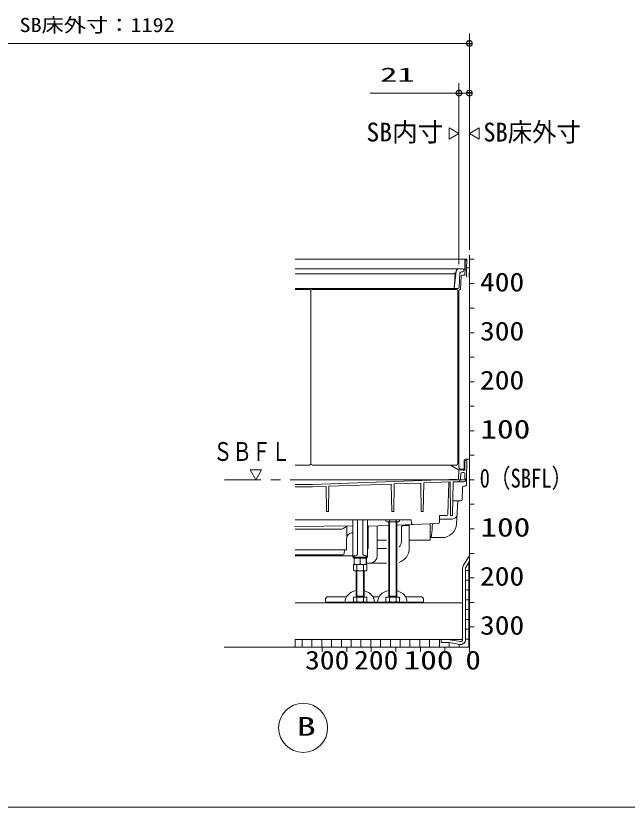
# Model space of a CAD drawing. Units: millimetres on the paper. Extents: x -305 to 305, y -152 to 152.
# Drawn here: x -196.2 to -133.9, y -59.6 to 21 of the extents above; entities that cross this region are included whole.
import ezdxf
from ezdxf.enums import TextEntityAlignment as Align

# ---------------------------------------------------------------- set-up
doc = ezdxf.new("R2010")
doc.units = ezdxf.units.MM
doc.linetypes.add('LONG_CHAIN', pattern=[21, 18, -1, 1, -1])
doc.layers.add('0-0_PV', color=7, linetype='Continuous', lineweight=9)
doc.layers.add('0-1_0', color=7, linetype='Continuous', lineweight=9)
doc.styles.add('ＭＳ ゴシック', font='')
doc.styles.get('ＭＳ ゴシック').set_extended_font_data('MS Gothic')

# ---------------------------------------------------------------- blocks, each defined once
blk = doc.blocks.new('_DOTSMALL')
at = {"layer": '0-1_0'}
for p, q in [((0.0746, 0.1), (-0.0746, 0.1)), ((0.1223, -0.0248), (-0.1223, -0.0248))]:
    blk.add_line(p, q, dxfattribs=at)
for points in [[(0.125, 0), (0.124, 0.0157), (0.1211, 0.0311), (0.1162, 0.046), (0.1095, 0.0602), (0.1011, 0.0735), (0.0911, 0.0856), (0.0797, 0.0963), (0.067, 0.1055), (0.0532, 0.1131), (0.0386, 0.1189), (0.0234, 0.1228), (0.0078, 0.1248), (-0.0078, 0.1248), (-0.0234, 0.1228), (-0.0386, 0.1189), (-0.0532, 0.1131), (-0.067, 0.1055), (-0.0797, 0.0963), (-0.0911, 0.0856), (-0.1011, 0.0735), (-0.1095, 0.0602), (-0.1162, 0.046), (-0.1211, 0.0311), (-0.124, 0.0157), (-0.125, 0), (0, 0)], [(-0.125, 0), (-0.124, -0.0157), (-0.1211, -0.0311), (-0.1162, -0.046), (-0.1095, -0.0602), (-0.1011, -0.0735), (-0.0911, -0.0856), (-0.0797, -0.0963), (-0.067, -0.1055), (-0.0532, -0.1131), (-0.0386, -0.1189), (-0.0234, -0.1228), (-0.0078, -0.1248), (0.0078, -0.1248), (0.0234, -0.1228), (0.0386, -0.1189), (0.0532, -0.1131), (0.067, -0.1055), (0.0797, -0.0963), (0.0911, -0.0856), (0.1011, -0.0735), (0.1095, -0.0602), (0.1162, -0.046), (0.1211, -0.0311), (0.124, -0.0157), (0.125, 0), (0, 0)]]:
    blk.add_lwpolyline(points, close=True, dxfattribs=at)

msp = doc.modelspace()

# ---------------------------------------------------------------- linework, layer by layer
at = {"layer": '0-0_PV'}
for p, q in [((-149.963, -2.813), (-149.963, 19.234)), ((-221.963, 18.234), (-149.963, 18.234)), ((-151.023, -4.263), (-151.023, 14.17)), ((-149.963, -2.813), (-149.963, 14.17)), ((-151.023, 13.17), (-160.063, 13.17)), ((-151.023, 13.17), (-149.963, 13.17)), ((-151.023, 9.037), (-152.023, 9.614)), ((-152.023, 9.614), (-152.023, 8.46)), ((-152.023, 8.46), (-151.023, 9.037)), ((-148.963, 9.614), (-149.963, 9.037)), ((-149.963, 9.037), (-148.963, 8.46)), ((-148.963, 8.46), (-148.963, 9.614)), ((-150.275, -3.763), (-167.723, -3.763)), ((-150.44, -4.739), (-150.425, -3.91)), ((-150.388, -3.988), (-150.401, -4.763)), ((-150.223, -3.763), (-150.275, -3.763)), ((-150.242, -4.763), (-150.226, -3.841)), ((-150.224, -3.841), (-150.223, -3.763)), ((-149.963, -3.313), (-149.963, -43.313)), ((-149.463, -3.763), (-149.963, -3.763)), ((-151.081, -4.763), (-167.723, -4.763)), ((-150.598, -4.763), (-151.052, -4.763)), ((-150.515, -4.813), (-150.548, -4.813)), ((-150.523, -4.813), (-150.525, -4.965)), ((-150.401, -4.763), (-150.409, -5.313)), ((-150.25, -5.313), (-150.242, -4.763)), ((-150.193, -4.659), (-149.963, -4.663)), ((-149.979, -5.603), (-149.963, -4.663)), ((-151.599, -5.263), (-167.723, -5.263)), ((-151.3, -4.982), (-151.525, -6.763)), ((-151.407, -5.263), (-151.525, -6.763)), ((-151.357, -5.078), (-151.322, -4.948)), ((-150.929, -5.206), (-150.991, -6.619)), ((-150.872, -6.841), (-150.813, -5.49)), ((-150.625, -5.063), (-150.779, -5.063)), ((-150.713, -5.394), (-150.46, -5.394)), ((-150.409, -5.313), (-150.41, -5.345)), ((-150.25, -5.313), (-150.253, -5.513)), ((-150.223, -5.599), (-150.253, -5.513)), ((-149.463, -6.263), (-149.963, -6.263)), ((-151.141, -6.763), (-167.723, -6.763)), ((-166.273, -6.863), (-167.723, -6.863)), ((-166.123, -7.013), (-166.123, -24.613)), ((-151.273, -6.863), (-165.973, -6.863)), ((-151.123, -7.013), (-151.123, -24.613)), ((-151.023, -6.989), (-151.023, -25.013)), ((-150.923, -6.889), (-150.917, -6.889)), ((-149.463, -8.763), (-149.963, -8.763)), ((-149.463, -11.263), (-149.963, -11.263)), ((-149.463, -13.763), (-149.963, -13.763)), ((-149.463, -16.263), (-149.963, -16.263)), ((-149.463, -18.763), (-149.963, -18.763)), ((-149.463, -21.263), (-149.963, -21.263)), ((-149.963, -24.163), (-150.398, -24.163)), ((-149.463, -23.763), (-149.963, -23.763)), ((-166.273, -24.763), (-167.723, -24.763)), ((-151.273, -24.763), (-165.973, -24.763)), ((-151.889, -24.763), (-151.058, -25.243)), ((-150.498, -24.263), (-150.498, -25.163)), ((-150.425, -24.41), (-150.44, -25.239)), ((-150.223, -24.263), (-150.275, -24.263)), ((-150.223, -24.263), (-150.256, -26.163)), ((-172.3, -25.263), (-171.723, -26.263)), ((-171.145, -25.263), (-172.3, -25.263)), ((-171.723, -26.263), (-171.145, -25.263)), ((-151.027, -25.359), (-151.061, -26.128)), ((-150.598, -25.263), (-150.983, -25.263)), ((-150.873, -25.163), (-150.498, -25.163)), ((-150.84, -25.656), (-150.861, -26.153)), ((-150.531, -25.513), (-150.69, -25.513)), ((-150.515, -25.313), (-150.548, -25.313)), ((-150.431, -25.61), (-150.416, -26.163)), ((-165.973, -26.749), (-152.024, -26.248)), ((-157.621, -26.689), (-154.926, -26.592)), ((-154.926, -26.592), (-154.875, -29.513)), ((-154.62, -26.581), (-154.671, -29.513)), ((-152.144, -29.767), (-152.058, -26.489)), ((-152.024, -26.248), (-151.26, -26.233)), ((-151.623, -26.488), (-151.683, -29.913)), ((-151.211, -26.488), (-151.623, -26.488)), ((-151.26, -26.273), (-151.26, -26.233)), ((-151.26, -26.273), (-151.207, -26.272)), ((-150.502, -26.463), (-151.081, -26.463)), ((-150.256, -26.163), (-150.416, -26.163)), ((-150.354, -26.339), (-150.323, -26.163)), ((-150.256, -26.163), (-150.266, -26.766)), ((-149.463, -26.263), (-149.963, -26.263)), ((-165.973, -26.749), (-167.723, -26.749)), ((-165.969, -26.989), (-167.723, -26.989)), ((-165.969, -26.989), (-164.57, -26.938)), ((-164.57, -26.938), (-164.525, -29.513)), ((-164.276, -26.928), (-164.321, -29.513)), ((-164.276, -26.928), (-157.924, -26.7)), ((-157.924, -26.7), (-157.875, -29.513)), ((-157.621, -26.689), (-157.671, -29.513)), ((-150.693, -28.266), (-150.672, -27.06)), ((-150.416, -26.913), (-150.522, -26.913)), ((-150.843, -28.413), (-151.656, -28.413)), ((-151.139, -28.413), (-151.261, -30.742)), ((-149.463, -28.763), (-149.963, -28.763)), ((-164.328, -29.513), (-164.518, -29.513)), ((-157.671, -29.513), (-157.875, -29.513)), ((-154.671, -29.513), (-154.875, -29.513)), ((-167.723, -30.363), (-155.886, -30.363)), ((-161.858, -34.088), (-161.858, -30.363)), ((-161.402, -30.369), (-161.408, -30.363)), ((-161.358, -33.763), (-161.358, -30.475)), ((-160.838, -33.763), (-160.838, -30.475)), ((-160.788, -30.363), (-160.794, -30.369)), ((-160.338, -34.088), (-160.338, -30.363)), ((-158.466, -30.363), (-158.466, -30.495)), ((-158.466, -30.495), (-158.348, -30.563)), ((-157.198, -30.563), (-158.348, -30.563)), ((-158.173, -38.233), (-158.173, -30.563)), ((-158.119, -30.363), (-158.119, -30.495)), ((-158.118, -30.563), (-158.118, -38.138)), ((-157.428, -38.138), (-157.428, -30.563)), ((-157.426, -30.363), (-157.426, -30.495)), ((-157.373, -30.563), (-157.373, -38.233)), ((-157.198, -30.563), (-157.08, -30.495)), ((-157.08, -30.363), (-157.08, -30.495)), ((-155.878, -30.678), (-155.886, -30.363)), ((-153.015, -30.586), (-152.998, -29.913)), ((-151.71, -30.263), (-153.007, -30.263)), ((-152.294, -29.913), (-152.998, -29.913)), ((-151.683, -29.913), (-151.873, -29.913)), ((-167.748, -31.014), (-161.858, -30.965)), ((-163.09, -31.298), (-167.723, -31.298)), ((-162.387, -30.969), (-162.84, -31.231)), ((-158.173, -30.912), (-160.338, -30.989)), ((-160.273, -31.163), (-160.273, -33.263)), ((-159.348, -30.954), (-159.348, -34.013)), ((-153.16, -30.732), (-157.373, -30.883)), ((-156.898, -31.163), (-156.898, -32.563)), ((-156.098, -30.913), (-156.648, -30.913)), ((-156.098, -30.913), (-156.441, -30.913)), ((-156.098, -30.837), (-156.098, -32.413)), ((-153.963, -30.76), (-153.963, -32.413)), ((-149.463, -31.263), (-149.963, -31.263)), ((-153.963, -32.163), (-152.759, -32.163)), ((-158.408, -32.413), (-159.348, -32.413)), ((-156.098, -32.413), (-156.098, -33.263)), ((-153.963, -32.413), (-156.098, -32.413)), ((-162.71, -33.413), (-162.719, -33.767)), ((-160.338, -33.263), (-160.273, -33.263)), ((-158.408, -33.263), (-159.348, -33.263)), ((-149.463, -33.763), (-149.963, -33.763)), ((-164.773, -33.913), (-167.723, -33.913)), ((-161.858, -34.013), (-167.723, -34.013)), ((-162.869, -33.913), (-164.773, -33.913)), ((-161.608, -34.013), (-161.858, -34.013)), ((-161.758, -34.088), (-161.758, -34.013)), ((-161.698, -34.913), (-161.698, -34.263)), ((-161.685, -34.163), (-160.513, -34.163)), ((-161.683, -34.263), (-160.513, -34.263)), ((-161.098, -34.845), (-161.098, -34.263)), ((-160.588, -34.013), (-160.338, -34.013)), ((-160.498, -34.913), (-160.498, -34.263)), ((-160.448, -34.763), (-160.448, -34.25)), ((-160.438, -34.088), (-160.438, -34.013)), ((-149.963, -33.968), (-150.587, -35.05)), ((-149.963, -34.568), (-150.328, -35.2)), ((-150.017, -43.313), (-150.017, -34.663)), ((-161.791, -34.913), (-161.791, -35.495)), ((-161.791, -34.913), (-160.405, -34.913)), ((-161.673, -35.563), (-161.791, -35.495)), ((-161.444, -34.913), (-161.444, -35.495)), ((-160.751, -34.913), (-160.751, -35.495)), ((-160.405, -35.495), (-160.523, -35.563)), ((-160.498, -34.763), (-160.098, -34.763)), ((-160.405, -34.913), (-160.405, -35.495)), ((-160.098, -34.763), (-158.408, -34.763)), ((-150.648, -35.275), (-150.648, -42.563)), ((-150.348, -35.275), (-150.348, -42.563)), ((-150.348, -35.275), (-150.348, -42.563)), ((-150.348, -35.498), (-149.963, -35.498)), ((-161.673, -35.563), (-160.523, -35.563)), ((-161.498, -35.563), (-161.498, -38.233)), ((-161.443, -35.563), (-161.443, -38.138)), ((-160.753, -38.138), (-160.753, -35.563)), ((-160.698, -38.233), (-160.698, -35.563)), ((-149.463, -36.263), (-149.963, -36.263)), ((-150.348, -36.498), (-149.963, -36.498)), ((-150.348, -37.498), (-149.963, -37.498)), ((-164.648, -38.363), (-164.498, -38.213)), ((-164.648, -38.363), (-164.648, -38.813)), ((-162.509, -38.213), (-164.498, -38.213)), ((-160.405, -38.233), (-161.791, -38.233)), ((-161.791, -38.665), (-161.791, -38.233)), ((-161.791, -38.665), (-161.673, -38.733)), ((-160.698, -38.138), (-161.498, -38.138)), ((-161.498, -38.233), (-161.443, -38.138)), ((-161.444, -38.665), (-161.444, -38.233)), ((-160.698, -38.233), (-160.753, -38.138)), ((-160.751, -38.665), (-160.751, -38.233)), ((-160.523, -38.733), (-160.405, -38.665)), ((-160.405, -38.665), (-160.405, -38.233)), ((-159.184, -38.213), (-159.782, -38.213)), ((-158.466, -38.665), (-158.466, -38.233)), ((-158.466, -38.233), (-157.08, -38.233)), ((-158.348, -38.733), (-158.466, -38.665)), ((-157.373, -38.138), (-158.173, -38.138)), ((-158.173, -38.233), (-158.118, -38.138)), ((-158.119, -38.665), (-158.119, -38.233)), ((-157.373, -38.233), (-157.428, -38.138)), ((-157.426, -38.665), (-157.426, -38.233)), ((-157.08, -38.665), (-157.198, -38.733)), ((-157.08, -38.665), (-157.08, -38.233)), ((-154.798, -38.213), (-156.457, -38.213)), ((-154.648, -38.363), (-154.798, -38.213)), ((-154.648, -38.363), (-154.648, -38.813)), ((-150.348, -38.498), (-149.963, -38.498)), ((-150.648, -38.813), (-167.723, -38.813)), ((-154.648, -38.733), (-164.648, -38.733)), ((-160.523, -38.733), (-161.673, -38.733)), ((-158.348, -38.733), (-157.198, -38.733)), ((-150.348, -39.498), (-149.963, -39.498)), ((-149.463, -38.763), (-149.963, -38.763)), ((-150.348, -40.498), (-149.963, -40.498)), ((-150.348, -41.498), (-149.963, -41.498)), ((-149.463, -41.263), (-149.963, -41.263)), ((-150.648, -42.563), (-167.723, -42.563)), ((-167.017, -43.313), (-167.017, -42.563)), ((-166.017, -43.313), (-166.017, -42.563)), ((-165.017, -43.313), (-165.017, -42.563)), ((-164.017, -43.313), (-164.017, -42.563)), ((-163.017, -43.313), (-163.017, -42.563)), ((-162.017, -43.313), (-162.017, -42.563)), ((-161.017, -43.313), (-161.017, -42.563)), ((-160.017, -43.313), (-160.017, -42.563)), ((-159.017, -43.313), (-159.017, -42.563)), ((-158.017, -43.313), (-158.017, -42.563)), ((-157.017, -43.313), (-157.017, -42.563)), ((-156.017, -43.313), (-156.017, -42.563)), ((-155.017, -43.313), (-155.017, -42.563)), ((-154.017, -43.313), (-154.017, -42.563)), ((-153.017, -43.313), (-153.017, -42.563)), ((-152.848, -42.563), (-152.848, -42.863)), ((-150.883, -42.76), (-151.961, -42.57)), ((-150.348, -42.498), (-149.963, -42.498)), ((-149.963, -43.313), (-174.963, -43.313)), ((-164.963, -43.313), (-164.963, -43.813)), ((-162.463, -43.313), (-162.463, -43.813)), ((-159.963, -43.313), (-159.963, -43.813)), ((-157.463, -43.313), (-157.463, -43.813)), ((-154.963, -43.313), (-154.963, -43.813)), ((-152.039, -42.863), (-152.848, -42.863)), ((-152.463, -43.313), (-152.463, -43.813)), ((-152.017, -43.313), (-152.017, -42.865)), ((-150.935, -43.055), (-152.013, -42.865)), ((-150.935, -43.055), (-152.013, -42.865)), ((-151.017, -43.313), (-151.017, -43.041)), ((-149.963, -43.313), (-149.963, -43.813)), ((-262.482, -59.645), (-17.482, -59.645))]:
    msp.add_line(p, q, dxfattribs=at)
at = {"layer": '0-0_PV', "linetype": 'LONG_CHAIN'}
msp.add_line((-150.223, -26.263), (-174.923, -26.263), dxfattribs=at)
at = {"layer": '0-0_PV'}
for points in [[(-154.62, -26.581), (-151.932, -26.485), (-151.873, -29.913)], [(-162.445, -31.003), (-162.508, -33.413), (-167.723, -33.413)], [(-153.962, -32.132), (-153.961, -32.131), (-153.959, -32.13), (-153.957, -32.129), (-153.955, -32.128), (-153.953, -32.128), (-153.951, -32.127), (-153.95, -32.126), (-153.948, -32.125), (-153.946, -32.124), (-153.944, -32.123), (-153.942, -32.122), (-153.941, -32.121), (-153.939, -32.12), (-153.937, -32.119), (-153.935, -32.118), (-153.934, -32.117), (-153.932, -32.116), (-153.93, -32.115), (-153.929, -32.113), (-153.927, -32.112), (-153.925, -32.111), (-153.923, -32.11), (-153.922, -32.109), (-153.92, -32.108), (-153.918, -32.107), (-153.917, -32.105), (-153.915, -32.104), (-153.914, -32.103), (-153.912, -32.102), (-153.91, -32.101), (-153.909, -32.099), (-153.907, -32.098), (-153.906, -32.097), (-153.904, -32.096), (-153.902, -32.094), (-153.901, -32.093), (-153.899, -32.092), (-153.898, -32.09), (-153.896, -32.089)], [(-153.896, -32.089), (-153.895, -32.087), (-153.893, -32.086), (-153.892, -32.085), (-153.89, -32.083), (-153.889, -32.082), (-153.888, -32.08), (-153.886, -32.079), (-153.885, -32.077), (-153.883, -32.076), (-153.882, -32.074), (-153.881, -32.073), (-153.879, -32.071), (-153.878, -32.07), (-153.877, -32.068), (-153.875, -32.067), (-153.874, -32.065), (-153.873, -32.064), (-153.871, -32.062), (-153.87, -32.061), (-153.869, -32.059), (-153.868, -32.057), (-153.866, -32.056), (-153.865, -32.054), (-153.864, -32.053), (-153.863, -32.051), (-153.862, -32.049), (-153.86, -32.048), (-153.859, -32.046), (-153.858, -32.044), (-153.857, -32.042), (-153.856, -32.041), (-153.855, -32.039), (-153.854, -32.037), (-153.853, -32.036), (-153.852, -32.034), (-153.851, -32.032), (-153.85, -32.03), (-153.849, -32.028), (-153.848, -32.027)], [(-153.848, -32.027), (-153.847, -32.025), (-153.846, -32.023), (-153.845, -32.021), (-153.844, -32.019), (-153.843, -32.018), (-153.842, -32.016), (-153.841, -32.014), (-153.84, -32.012), (-153.84, -32.01), (-153.839, -32.008), (-153.838, -32.007), (-153.837, -32.005), (-153.836, -32.003), (-153.836, -32.001), (-153.835, -31.999), (-153.834, -31.997), (-153.833, -31.995), (-153.833, -31.993), (-153.832, -31.991), (-153.831, -31.99), (-153.831, -31.988), (-153.83, -31.986), (-153.829, -31.984), (-153.829, -31.982), (-153.828, -31.98), (-153.828, -31.978), (-153.827, -31.976), (-153.827, -31.974), (-153.826, -31.972), (-153.825, -31.97), (-153.825, -31.968), (-153.824, -31.966), (-153.824, -31.964), (-153.823, -31.962), (-153.823, -31.96), (-153.823, -31.958), (-153.822, -31.956), (-153.822, -31.954), (-153.821, -31.952)], [(-153.821, -31.952), (-153.821, -31.95), (-153.821, -31.948), (-153.82, -31.946), (-153.82, -31.944), (-153.82, -31.942), (-153.82, -31.94), (-153.819, -31.938), (-153.819, -31.936), (-153.819, -31.934), (-153.819, -31.932), (-153.819, -31.93), (-153.819, -31.928), (-153.819, -31.926), (-153.819, -31.926)], [(-167.723, -42.563), (-167.723, -43.313), (-164.963, -43.313), (-162.463, -43.313), (-159.963, -43.313), (-157.463, -43.313), (-154.963, -43.313), (-152.463, -43.313), (-149.963, -43.313), (-149.963, -40.813), (-149.963, -38.313), (-149.963, -35.813), (-149.963, -34.568), (-150.328, -35.2)], [(-152.039, -42.863), (-152.848, -42.863), (-152.848, -42.563), (-167.723, -42.563)]]:
    msp.add_lwpolyline(points, dxfattribs=at)
msp.add_circle((-166.913, -51.563), 2.5, dxfattribs=at)
for centre, radius, start, end in [((-150.275, -3.913), 0.15, 90, 179), ((-150.238, -3.991), 0.15, 90, 179), ((-151.081, -5.013), 0.25, 90, 165), ((-151.052, -5.013), 0.25, 90, 172.82054), ((-150.598, -4.788), 0.025, 0, 90), ((-150.548, -4.788), 0.025, 180, 270), ((-150.515, -4.738), 0.075, 270, 359), ((-150.193, -4.609), 0.05, 179, 269), ((-151.599, -5.013), 0.25, 270, 345), ((-150.779, -5.213), 0.15, 90, 177.5), ((-150.713, -5.494), 0.1, 90, 177.5), ((-150.625, -4.963), 0.1, 270, 359), ((-150.46, -5.344), 0.05, 270, 359.00001), ((-166.273, -7.013), 0.15, 0, 90), ((-165.973, -7.013), 0.15, 90, 180), ((-151.273, -7.013), 0.15, 0, 90), ((-151.141, -6.613), 0.15, 270, 357.5), ((-150.923, -6.989), 0.1, 90, 180), ((-150.922, -6.839), 0.05, 270, 357.5), ((-150.398, -24.263), 0.1, 90, 180), ((-166.273, -24.613), 0.15, 270, 0), ((-165.973, -24.613), 0.15, 180, 270), ((-151.273, -24.613), 0.15, 270, 0), ((-150.873, -25.013), 0.15, 180, 270), ((-150.275, -24.413), 0.15, 89.99999, 179.00001), ((-150.983, -25.113), 0.15, 240, 270), ((-150.927, -25.363), 0.1, 89.99999, 177.49999), ((-150.69, -25.663), 0.15, 89.99999, 177.5), ((-150.598, -25.288), 0.025, 0, 90.00001), ((-150.548, -25.288), 0.025, 180, 270), ((-150.531, -25.613), 0.1, 1.5, 90.00001), ((-150.515, -25.238), 0.075, 270, 359), ((-151.211, -26.138), 0.35, 270, 357.5), ((-151.21, -26.122), 0.15, 271.14576, 357.5), ((-150.502, -26.313), 0.15, 270, 350), ((-150.522, -27.063), 0.15, 90, 179), ((-150.416, -26.763), 0.15, 269.99999, 359), ((-150.843, -28.263), 0.15, 269.99999, 359), ((-152.294, -29.763), 0.15, 270, 358.50003), ((-151.71, -29.763), 0.5, 270, 357), ((-161.508, -30.475), 0.15, 0, 45), ((-160.688, -30.475), 0.15, 135, 180), ((-158.357, -30.113), 0.45, 271.20515, 301.93849), ((-157.773, -29.647), 0.916, 247.78087, 292.21906), ((-157.188, -30.113), 0.45, 238.06151, 268.79485), ((-153.165, -30.582), 0.15, 272.05589, 358.49994), ((-163.09, -30.798), 0.5, 270, 300.07259), ((-160.023, -31.163), 0.25, 134.36998, 180), ((-156.648, -31.163), 0.25, 90, 180), ((-155.728, -30.674), 0.15, 181.50007, 272.05589), ((-152.759, -30.663), 1.5, 270, 357), ((-161.877, -32.263), 0.6, 88.12031, 178.5), ((-157.598, -32.563), 0.7, 311.08236, 0), ((-162.869, -33.763), 0.15, 270, 358.5), ((-161.608, -33.763), 0.25, 270, 0), ((-160.588, -33.763), 0.25, 180, 270), ((-157.598, -33.263), 1.5, 287.85847, 0), ((-161.683, -34.088), 0.175, 180, 270), ((-161.683, -34.088), 0.075, 180, 270), ((-160.513, -34.088), 0.175, 270, 0), ((-160.513, -34.088), 0.075, 270, 0), ((-160.098, -34.013), 0.75, 270, 0), ((-161.398, -34.217), 0.696, 244.44891, 295.55109), ((-161.682, -35.113), 0.45, 271.20515, 301.93849), ((-161.098, -34.647), 0.916, 247.78094, 292.21913), ((-160.798, -34.217), 0.696, 244.44891, 295.55109), ((-160.513, -35.113), 0.45, 238.06151, 268.79485), ((-150.198, -35.275), 0.45, 150, 180), ((-150.198, -35.275), 0.15, 150, 179.99994), ((-150.198, -35.275), 0.15, 150, 180), ((-161.682, -38.283), 0.45, 271.20515, 301.93849), ((-161.098, -37.817), 0.916, 247.78094, 292.21913), ((-160.513, -38.283), 0.45, 238.06151, 268.79485), ((-158.357, -38.283), 0.45, 271.20515, 301.93849), ((-157.773, -37.817), 0.916, 247.78087, 292.21906), ((-157.188, -38.283), 0.45, 238.06151, 268.79485), ((-152.039, -43.013), 0.45, 79.99999, 90.00001), ((-150.848, -42.563), 0.5, 260, 0), ((-150.848, -42.563), 0.5, 260, 0), ((-150.848, -42.563), 0.2, 260, 0), ((-152.039, -43.013), 0.15, 80, 90), ((-152.039, -43.013), 0.15, 79.99999, 90.00001)]:
    msp.add_arc(centre, radius, start, end, dxfattribs=at)
for centre, major_axis, ratio, start_param, end_param in [((-155.023, 18.05), (0, 56.578), 0.045397, 3.629506, 3.672083), ((-161.146, -38.713), (1.5, 0), 0.800001, 1.80778, 3.159637), ((-161.146, -38.713), (1.5, 0), 0.800001, 6.265141, 7.550795), ((-157.821, -38.713), (1.5, 0), 0.800001, 1.80778, 3.159637), ((-157.821, -38.713), (1.5, 0), 0.800001, 6.266809, 7.550795)]:
    msp.add_ellipse(centre, major_axis=major_axis, ratio=ratio, start_param=start_param, end_param=end_param, dxfattribs=at)

# ---------------------------------------------------------------- block references
at = {"layer": '0-0_PV', "xscale": 2.32, "yscale": 2.32}
for p in [(-149.963, 18.234), (-151.023, 13.17)]:
    msp.add_blockref('_DOTSMALL', p, dxfattribs=at)
at = {"layer": '0-0_PV', "xscale": 2.32, "yscale": 2.32, "rotation": 180}
msp.add_blockref('_DOTSMALL', (-149.963, 13.17), dxfattribs=at)

# ---------------------------------------------------------------- texts
at = {"layer": '0-0_PV', "style": 'ＭＳ ゴシック'}
for s, height, width, p in [('SB床外寸：1192', 1.443, 1.15, (-195.835, 18.957)), ('21', 1.444, 1.8, (-159.063, 13.893)), ('SB床外寸', 1.921, 0.95, (-148.54, 7.651)), ('400', 1.921, 1.15, (-148.879, -7.633)), ('300', 1.921, 1.15, (-148.879, -12.633)), ('200', 1.921, 1.15, (-148.879, -17.633)), ('100', 1.921, 1.3, (-148.844, -22.633)), ('ＳＢＦＬ', 1.921, 0.75, (-176.081, -24.914)), ('0（SBFL）', 1.924, 0.8, (-148.914, -27.633)), ('100', 1.921, 1.3, (-148.844, -32.633)), ('200', 1.921, 1.15, (-148.879, -37.633)), ('300', 1.921, 1.15, (-148.879, -42.633)), ('300', 1.921, 1.15, (-166.713, -46.183)), ('200', 1.921, 1.15, (-161.713, -46.183)), ('100', 1.921, 1.3, (-156.677, -46.183)), ('0', 1.921, 1.2, (-150.363, -46.183)), ('B', 1.921, 1.5, (-167.579, -52.945))]:
    msp.add_text(s, height=height, dxfattribs=dict(at, width=width)).set_placement(p, align=Align.BOTTOM_LEFT)
msp.add_text('SB内寸', height=1.921, dxfattribs=at).set_placement((-160.462, 7.655), align=Align.BOTTOM_LEFT)

doc.saveas('drawing.dxf')
